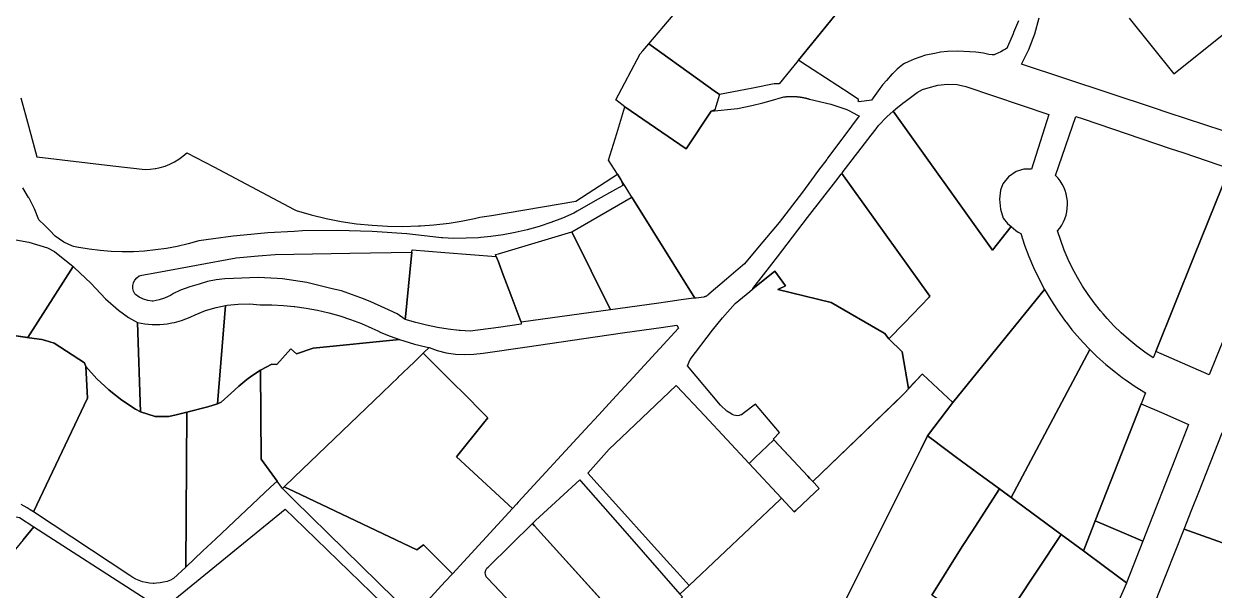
# Model space of a CAD drawing. Header units: metres. Extents: x 3 to 1027712, y 40 to 4430649.
# Drawn here: x 511949.6 to 512282.2, y 4412634 to 4412792.3 of the extents above; entities that cross this region are included whole.
import ezdxf

# ---------------------------------------------------------------- set-up
doc = ezdxf.new("R2010")
doc.units = ezdxf.units.M
doc.header["$MEASUREMENT"] = 0
doc.layers.add('A.ES.SDGC.CP.07003.cadastralparcel — CadastralParcel', color=1, linetype='Continuous')

msp = doc.modelspace()

# ---------------------------------------------------------------- linework, layer by layer
at = {"layer": 'A.ES.SDGC.CP.07003.cadastralparcel — CadastralParcel', "color": 7, "linetype": 'Continuous', "flags": 128}
for points in [[(512190.5, 4412812.24), (512160.62, 4412775.48), (512160.62, 4412775.48), (512159.22, 4412775.45), (512153.27, 4412774.29), (512149.39, 4412773.53), (512143.92, 4412772.46), (512142.48, 4412773.5), (512138.44, 4412776.42), (512124.22, 4412786.68), (512131.05, 4412794.69)], [(512227.52, 4412793.08), (512226.09, 4412789.8), (512226.15, 4412789.77), (512226, 4412789.43), (512224.47, 4412785.79), (512224.32, 4412785.43), (512224.24, 4412785.44), (512223.89, 4412785.21), (512223.36, 4412784.87), (512222.6, 4412784.44), (512221.74, 4412784.03), (512221.23, 4412783.82), (512220.69, 4412783.62), (512220.19, 4412783.58), (512219.25, 4412783.72), (512217.77, 4412784.03), (512215.54, 4412784.31), (512213.93, 4412784.44), (512210.48, 4412784.63), (512207.63, 4412784.53), (512205.72, 4412784.3), (512204.11, 4412784), (512201.53, 4412783.45), (512199.93, 4412782.93), (512198.36, 4412782.34), (512196.63, 4412781.64), (512195.66, 4412781.12), (512195.15, 4412780.85), (512193.63, 4412779.57), (512192.35, 4412778.36), (512192.25, 4412778.25), (512190.63, 4412776.42), (512189.59, 4412775.25), (512188.78, 4412774.16), (512186.4, 4412770.96), (512182.98, 4412770.49), (512182.67, 4412770.6), (512182.77, 4412770.91), (512182.81, 4412771.14), (512180.49, 4412772.65), (512166.72, 4412781.61), (512165.99, 4412782.08), (512190.5, 4412812.24)], [(512284.65, 4412762.36), (512269.3, 4412767.42), (512265.23, 4412768.76), (512228.32, 4412780.93), (512230.38, 4412785.09), (512232.03, 4412789.43), (512233.28, 4412793.91)], [(512258.43, 4412793.87), (512270.95, 4412778.24), (512289.89, 4412793.45)], [(511948.73, 4412771.61), (511950.85, 4412763.78), (511953.21, 4412755.08), (511974.44, 4412752.6), (511983.46, 4412751.55), (511984.88, 4412751.61), (511986.3, 4412751.79), (511986.47, 4412751.82), (511987.7, 4412752.08), (511989.07, 4412752.5), (511990.4, 4412753.04), (511991.68, 4412753.68), (511992.89, 4412754.43), (511994.04, 4412755.28), (511995.12, 4412756.23), (512002.62, 4412752.26), (512010.17, 4412748.27), (512025.11, 4412740.37), (512025.64, 4412740.09), (512029.81, 4412738.89), (512034.02, 4412737.88), (512038.27, 4412737.05), (512042.55, 4412736.41), (512046.86, 4412735.97), (512051.18, 4412735.71), (512055.51, 4412735.65), (512059.84, 4412735.77), (512060.42, 4412735.81), (512064.15, 4412736.09), (512068.45, 4412736.6), (512071.74, 4412737.14), (512072.73, 4412737.3), (512075.53, 4412737.89), (512076.96, 4412738.19), (512080.26, 4412738.74), (512103.79, 4412742.67), (512108.83, 4412745.95), (512115.43, 4412750.25), (512116.38, 4412748.73), (512116.38, 4412748.73), (512116.81, 4412747.58), (512116.98, 4412747.12), (512114.94, 4412745.97), (512109.21, 4412742.75), (512104.18, 4412739.92), (512103.21, 4412739.37), (512100.05, 4412737.99), (512096.83, 4412736.75), (512093.55, 4412735.66), (512090.23, 4412734.72), (512086.87, 4412733.94), (512083.48, 4412733.3), (512080.06, 4412732.82), (512077.27, 4412732.55), (512076.63, 4412732.49), (512073.18, 4412732.32), (512069.73, 4412732.31), (512066.6, 4412732.44), (512066.28, 4412732.45), (512056.61, 4412733.53), (512046.91, 4412734.22), (512037.19, 4412734.5), (512027.46, 4412734.39), (512025.11, 4412734.26), (512017.75, 4412733.87), (512011.03, 4412733.23), (512008.06, 4412732.95), (512002.52, 4412732.19), (511998.43, 4412731.63), (511995.45, 4412730.79), (511992.44, 4412730.08), (511989.41, 4412729.5), (511986.35, 4412729.06), (511983.27, 4412728.76), (511980.18, 4412728.59), (511977.09, 4412728.55), (511974, 4412728.65), (511970.92, 4412728.89), (511967.85, 4412729.26), (511964.92, 4412729.75), (511964.8, 4412729.78), (511963.49, 4412730.07), (511962.1, 4412730.61), (511960.77, 4412731.27), (511959.51, 4412732.05), (511958.32, 4412732.94), (511956.85, 4412734.51), (511955.34, 4412736.02), (511953.77, 4412737.49), (511952.52, 4412740.58), (511951.02, 4412743.56), (511950.91, 4412743.74), (511949.26, 4412746.4)], [(511944.84, 4412705.41), (511951.05, 4412704.55), (511954.63, 4412704.06), (511954.63, 4412704.06), (511955.63, 4412703.8), (511958.06, 4412703.02), (511966.48, 4412697.58), (511966.87, 4412696.54), (511967.34, 4412687.64), (511952.3, 4412655.88), (511951.35, 4412656.51), (511950.54, 4412657.06), (511949.69, 4412657.53), (511948.8, 4412657.92)], [(512132.88, 4412632.95), (512135.45, 4412635.36), (512160.91, 4412659.35), (512161.29, 4412659.71), (512164.84, 4412655.93), (512165.26, 4412656.32), (512170.67, 4412661.39), (512171.82, 4412662.46), (512170.4, 4412663.98), (512170.06, 4412664.34), (512193.65, 4412687.1), (512195.03, 4412688.43), (512195.7, 4412689.17), (512195.7, 4412689.17), (512200.6, 4412694.38), (512200.76, 4412694.29), (512209.14, 4412686.41), (512202.1, 4412677.11), (512200.28, 4412673.48), (512196.46, 4412665.84), (512180.71, 4412634.39), (512179.05, 4412631.07)], [(512179.05, 4412631.07), (512180.71, 4412634.39), (512196.46, 4412665.84), (512200.28, 4412673.48), (512202.1, 4412677.11), (512203.76, 4412675.89), (512206.09, 4412674.17), (512209.83, 4412671.41), (512211.62, 4412670.09), (512216.81, 4412666.26), (512222.2, 4412662.29), (512214.44, 4412650.36), (512211.75, 4412646.24), (512211.75, 4412646.24), (512203.3, 4412632.67)], [(511988.25, 4412628.66), (512022.63, 4412656.65), (512025.11, 4412654.24), (512055.83, 4412624.45)], [(511949.42, 4412648.12), (511952.4, 4412651.72), (511982.47, 4412632.38), (511988.25, 4412628.66), (511988.92, 4412623.92), (511990.18, 4412614.91), (511989.22, 4412613.77), (511987.59, 4412611.82), (511984.32, 4412607.9), (511980.99, 4412603.91), (511978.52, 4412600.96), (511974.88, 4412596.6), (511974.64, 4412596.31), (511972.24, 4412593.44), (511966.15, 4412586.15), (511961.29, 4412580.34), (511948.92, 4412592.29)], [(512288.07, 4412613.19), (512281.35, 4412618.34), (512271.58, 4412625.83), (512269.1, 4412627.74), (512265.63, 4412630.4), (512268.8, 4412638.43), (512273.8, 4412651.1), (512287.13, 4412646.33)]]:
    msp.add_lwpolyline(points, dxfattribs=at)
for points in [[(512115, 4412771.03), (512121.82, 4412783.87), (512122.56, 4412784.74), (512124.22, 4412786.68), (512138.44, 4412776.42), (512142.48, 4412773.5), (512143.92, 4412772.46), (512142.68, 4412768.2), (512141.67, 4412767.84), (512134.65, 4412757.3), (512117.54, 4412769.09), (512115, 4412771.03)], [(512193.2, 4412768.52), (512195.23, 4412770.09), (512195.85, 4412770.57), (512199.17, 4412773.05), (512200.72, 4412773.87), (512202.27, 4412774.4), (512204.97, 4412775.15), (512207.67, 4412775.37), (512210.37, 4412775.27), (512210.74, 4412775.19), (512212.8, 4412774.75), (512235.94, 4412766.93), (512231.12, 4412751.68), (512228.98, 4412751.6), (512226.85, 4412750.96), (512224.71, 4412749.47), (512223.15, 4412747.55), (512222.44, 4412745.77), (512222.22, 4412743.28), (512222.44, 4412740.44), (512223.22, 4412737.95), (512224.39, 4412736.44), (512225.49, 4412735.61), (512220.26, 4412729.02), (512192.45, 4412767.83), (512193.2, 4412768.52)], [(512116.38, 4412748.73), (512115.43, 4412750.25), (512112.97, 4412754.19), (512113.89, 4412757.18), (512115.24, 4412761.58), (512117.54, 4412769.09), (512134.65, 4412757.3), (512141.67, 4412767.84), (512149, 4412768.59), (512152.99, 4412769.42), (512156.04, 4412770.19), (512158.09, 4412770.75), (512161.96, 4412771.81), (512162, 4412771.82), (512162.1, 4412771.83), (512162.2, 4412771.84), (512162.3, 4412771.86), (512162.4, 4412771.87), (512162.5, 4412771.88), (512162.6, 4412771.89), (512162.7, 4412771.9), (512162.8, 4412771.91), (512162.9, 4412771.91), (512163, 4412771.92), (512163.1, 4412771.93), (512163.2, 4412771.93), (512163.3, 4412771.94), (512163.4, 4412771.95), (512163.5, 4412771.95), (512163.6, 4412771.96), (512163.7, 4412771.96), (512163.8, 4412771.96), (512163.9, 4412771.96), (512164, 4412771.96), (512164.1, 4412771.96), (512164.2, 4412771.96), (512164.3, 4412771.96), (512164.4, 4412771.96), (512164.5, 4412771.96), (512164.6, 4412771.96), (512164.7, 4412771.96), (512164.79, 4412771.95), (512164.9, 4412771.95), (512164.99, 4412771.95), (512165.09, 4412771.94), (512165.2, 4412771.93), (512165.29, 4412771.93), (512165.39, 4412771.92), (512165.49, 4412771.91), (512165.59, 4412771.9), (512165.69, 4412771.89), (512165.79, 4412771.88), (512165.89, 4412771.87), (512165.99, 4412771.86), (512166.09, 4412771.85), (512166.19, 4412771.84), (512166.29, 4412771.83), (512166.39, 4412771.81), (512166.49, 4412771.8), (512166.59, 4412771.79), (512166.68, 4412771.77), (512166.78, 4412771.75), (512166.88, 4412771.74), (512166.98, 4412771.72), (512167.08, 4412771.7), (512167.18, 4412771.68), (512167.28, 4412771.67), (512167.37, 4412771.65), (512167.47, 4412771.63), (512167.57, 4412771.61), (512167.67, 4412771.58), (512167.77, 4412771.56), (512167.86, 4412771.54), (512167.96, 4412771.52), (512168.06, 4412771.49), (512168.15, 4412771.47), (512168.25, 4412771.44), (512168.35, 4412771.42), (512168.44, 4412771.39), (512168.54, 4412771.36), (512168.64, 4412771.34), (512168.73, 4412771.31), (512168.83, 4412771.28), (512168.92, 4412771.25), (512169.02, 4412771.22), (512169.11, 4412771.19), (512175.03, 4412769.79), (512179.5, 4412768.34), (512180.06, 4412768.04), (512182.5, 4412766.77), (512182.97, 4412766.53), (512178.68, 4412760.73), (512178.16, 4412760.03), (512174.18, 4412754.73), (512173.93, 4412754.38), (512171.66, 4412751.35), (512169.66, 4412748.65), (512167.12, 4412745.25), (512160.64, 4412736.74), (512155.01, 4412730.14), (512150.94, 4412725.18), (512149.18, 4412723.67), (512145.92, 4412720.88), (512141.01, 4412716.72), (512140.95, 4412716.66), (512140.87, 4412716.59), (512140.79, 4412716.53), (512140.72, 4412716.47), (512140.64, 4412716.41), (512140.55, 4412716.35), (512140.47, 4412716.3), (512140.38, 4412716.25), (512140.29, 4412716.2), (512140.21, 4412716.15), (512140.12, 4412716.11), (512140.03, 4412716.07), (512139.93, 4412716.03), (512139.84, 4412715.99), (512139.74, 4412715.96), (512139.65, 4412715.93), (512139.55, 4412715.9), (512137.44, 4412715.61), (512137.15, 4412715.57), (512137.1, 4412715.56), (512137.07, 4412715.6), (512119.44, 4412743.84), (512117.85, 4412746.38), (512116.38, 4412748.73)], [(512220.26, 4412729.02), (512225.49, 4412735.61), (512226.09, 4412735.04), (512226.73, 4412734.53), (512227.42, 4412734.08), (512228.14, 4412733.69), (512229.19, 4412730.45), (512230.38, 4412727.26), (512231.71, 4412724.13), (512233.18, 4412721.05), (512234.78, 4412718.04), (512209.14, 4412686.41), (512200.76, 4412694.29), (512200.6, 4412694.38), (512196.79, 4412690.33), (512194.96, 4412700.58), (512191.29, 4412704.27), (512195.57, 4412708.65), (512202.5, 4412715.88), (512202.76, 4412716.16), (512178.11, 4412750.46), (512178.25, 4412750.64), (512186.36, 4412761.16), (512187.72, 4412762.89), (512188.43, 4412763.8), (512190.72, 4412766.26), (512192.45, 4412767.83), (512220.26, 4412729.02)], [(512269.84, 4412757.46), (512273.66, 4412756.17), (512286.51, 4412751.8), (512276.54, 4412727.14), (512265.85, 4412700.68), (512265.15, 4412698.95), (512262.8, 4412700.54), (512260.53, 4412702.23), (512258.33, 4412704.02), (512256.22, 4412705.9), (512254.19, 4412707.87), (512252.25, 4412709.93), (512251.15, 4412711.2), (512250.39, 4412712.08), (512248.64, 4412714.3), (512246.98, 4412716.6), (512245.43, 4412718.96), (512243.98, 4412721.4), (512242.64, 4412723.89), (512241.41, 4412726.44), (512240.29, 4412729.04), (512239.29, 4412731.69), (512238.41, 4412734.38), (512239.04, 4412735.17), (512239.59, 4412736), (512240.06, 4412736.89), (512240.46, 4412737.81), (512240.78, 4412738.76), (512241, 4412739.74), (512241.15, 4412740.73), (512241.2, 4412741.73), (512241.17, 4412742.74), (512241.04, 4412743.73), (512240.83, 4412744.71), (512240.53, 4412745.67), (512240.16, 4412746.6), (512239.7, 4412747.49), (512239.16, 4412748.34), (512238.55, 4412749.14), (512237.87, 4412749.88), (512243.56, 4412766.4), (512245.53, 4412765.73), (512269.84, 4412757.46)], [(512202.76, 4412716.16), (512202.5, 4412715.88), (512195.57, 4412708.65), (512191.29, 4412704.27), (512190.03, 4412705.81), (512190, 4412705.85), (512175.14, 4412714.39), (512160.26, 4412718.05), (512162.44, 4412719.05), (512159.38, 4412723.15), (512153.3, 4412718.19), (512153.3, 4412718.3), (512158.54, 4412725.1), (512160.15, 4412727.19), (512168.58, 4412738.11), (512176.45, 4412748.31), (512177.94, 4412750.24), (512178.11, 4412750.46), (512202.76, 4412716.16)], [(512286.51, 4412751.8), (512296.4, 4412748.43), (512299, 4412747.55), (512299.47, 4412747.4), (512299.9, 4412747.17), (512300.3, 4412746.87), (512300.63, 4412746.5), (512300.9, 4412746.09), (512301.09, 4412745.63), (512301.2, 4412745.15), (512301.23, 4412744.66), (512301.18, 4412744.17), (512300.92, 4412743.54), (512299.49, 4412740.03), (512297.89, 4412736.1), (512295.79, 4412730.96), (512293.83, 4412726.16), (512282.78, 4412699.06), (512280.81, 4412694.22), (512265.85, 4412700.68), (512276.54, 4412727.14), (512286.51, 4412751.8)], [(512119.28, 4412743.75), (512119.44, 4412743.84), (512137.07, 4412715.6), (512136.8, 4412715.6), (512135.29, 4412715.39), (512133.21, 4412715.1), (512130.13, 4412714.67), (512126.39, 4412714.15), (512113.48, 4412712.35), (512102.72, 4412734.09), (512119.28, 4412743.75)], [(511950.64, 4412704.6), (511944.84, 4412705.41), (511944.75, 4412705.39), (511930.95, 4412707.03), (511929.89, 4412707.34), (511932.75, 4412728.19), (511933.16, 4412728.66), (511936.54, 4412732.56), (511937.54, 4412733.72), (511938.02, 4412733.61), (511950.99, 4412731.25), (511956.16, 4412729.63), (511958.18, 4412728.67), (511963.34, 4412724.41), (511950.64, 4412704.6)], [(512081.58, 4412727.28), (512081.4, 4412727.76), (512082.16, 4412727.99), (512102.72, 4412734.09), (512113.48, 4412712.35), (512088.58, 4412708.87), (512088.2, 4412709.87), (512085.96, 4412715.77), (512083.25, 4412722.89), (512082.16, 4412725.75), (512081.58, 4412727.28)], [(511998.6, 4412719.51), (511995.96, 4412718.78), (511994.66, 4412718.33), (511993.39, 4412717.82), (511991.37, 4412716.87), (511990.59, 4412716.39), (511989.03, 4412715.65), (511988.92, 4412715.6), (511987.4, 4412715.09), (511985.71, 4412714.73), (511985.46, 4412714.74), (511984.19, 4412714.94), (511982.96, 4412715.34), (511982.79, 4412715.41), (511981.8, 4412715.92), (511980.75, 4412716.67), (511980.62, 4412716.84), (511980.23, 4412717.55), (511980.02, 4412718.33), (511980, 4412719.15), (511980.17, 4412719.88), (511980.19, 4412719.94), (511980.56, 4412720.67), (511981.1, 4412721.28), (511981.75, 4412721.88), (511982.54, 4412722.03), (511986.7, 4412722.8), (512008.86, 4412726.9), (512015.03, 4412727.43), (512019.83, 4412727.84), (512040.62, 4412728.18), (512058.02, 4412728.46), (512057.45, 4412722.79), (512056.21, 4412710.39), (512056.13, 4412709.61), (512053.9, 4412711.23), (512050.43, 4412712.79), (512046.55, 4412714.6), (512044.47, 4412715.46), (512038.31, 4412717.61), (512035.73, 4412718.19), (512035.34, 4412718.26), (512028.69, 4412720), (512021.89, 4412720.96), (512020.34, 4412721.1), (512015.03, 4412721.33), (512008.17, 4412721.1), (512005.73, 4412721.03), (512003.31, 4412720.74), (512000.93, 4412720.23), (511998.6, 4412719.51)], [(512058.02, 4412728.46), (512058.09, 4412729.11), (512067.18, 4412728.4), (512081.58, 4412727.28), (512082.16, 4412725.75), (512083.25, 4412722.89), (512085.96, 4412715.77), (512088.2, 4412709.87), (512088.58, 4412708.87), (512088.55, 4412708.31), (512082.16, 4412707.45), (512074.32, 4412706.39), (512071.47, 4412706.59), (512071.25, 4412706.61), (512068.18, 4412706.96), (512065.13, 4412707.44), (512062.1, 4412708.04), (512059.1, 4412708.76), (512056.13, 4412709.61), (512056.21, 4412710.39), (512057.45, 4412722.79), (512058.02, 4412728.46)], [(511954.63, 4412704.06), (511951.05, 4412704.55), (511950.64, 4412704.6), (511963.34, 4412724.41), (511963.63, 4412724.17), (511968.29, 4412719.79), (511972.39, 4412715.41), (511976.04, 4412712.27), (511978.8, 4412710.19), (511981.36, 4412708.78), (511982.13, 4412683.82), (511980.76, 4412684.6), (511976.91, 4412687.12), (511973.86, 4412689.48), (511973.29, 4412689.96), (511969.94, 4412693.11), (511966.87, 4412696.54), (511966.48, 4412697.58), (511958.06, 4412703.02), (511955.63, 4412703.8), (511954.63, 4412704.06)], [(512194.96, 4412700.58), (512196.79, 4412690.33), (512196.63, 4412690.16), (512195.7, 4412689.17), (512195.03, 4412688.43), (512170.06, 4412664.34), (512169.11, 4412665.35), (512168.64, 4412665.86), (512159.28, 4412675.87), (512159.1, 4412676.06), (512159.14, 4412676.1), (512159.02, 4412676.26), (512160.73, 4412678.08), (512154.02, 4412685.94), (512150.97, 4412683.68), (512150.12, 4412683.05), (512149.92, 4412682.96), (512149.45, 4412682.81), (512148.95, 4412682.75), (512148.45, 4412682.78), (512147.96, 4412682.89), (512147.5, 4412683.08), (512147.09, 4412683.34), (512146.03, 4412684), (512144.24, 4412685.73), (512134.97, 4412696.68), (512135.76, 4412698.47), (512142.02, 4412706.69), (512144.75, 4412710.07), (512148.29, 4412714.1), (512152.39, 4412717.45), (512153.18, 4412718.09), (512153.3, 4412718.19), (512159.38, 4412723.15), (512162.44, 4412719.05), (512160.26, 4412718.05), (512175.14, 4412714.39), (512190, 4412705.85), (512190.03, 4412705.81), (512191.29, 4412704.27), (512194.96, 4412700.58)], [(512209.14, 4412686.41), (512234.78, 4412718.04), (512236.51, 4412715.11), (512238.36, 4412712.25), (512240.34, 4412709.48), (512241.16, 4412708.43), (512242.44, 4412706.8), (512244.65, 4412704.21), (512246.98, 4412701.72), (512247.44, 4412701.26), (512225.48, 4412659.87), (512222.54, 4412662.04), (512222.2, 4412662.29), (512216.81, 4412666.26), (512211.62, 4412670.09), (512209.83, 4412671.41), (512206.09, 4412674.17), (512203.76, 4412675.89), (512202.1, 4412677.11), (512209.14, 4412686.41)], [(512025.79, 4412700.03), (512024.16, 4412701.47), (512020.27, 4412697.05), (512018.84, 4412697.13), (512015.72, 4412695.47), (512013.29, 4412693.92), (512011.9, 4412692.89), (512009.66, 4412690.99), (512007.41, 4412688.96), (512004.69, 4412686.51), (512003.65, 4412686.12), (512005.96, 4412713.52), (512006.39, 4412713.61), (512009.49, 4412713.94), (512012.61, 4412713.98), (512015.6, 4412713.74), (512015.71, 4412713.73), (512018.91, 4412713.73), (512022.11, 4412713.58), (512025.11, 4412713.3), (512025.31, 4412713.28), (512028.48, 4412712.84), (512031.64, 4412712.26), (512034.76, 4412711.53), (512037.84, 4412710.66), (512040.89, 4412709.65), (512042.89, 4412708.88), (512043.88, 4412708.5), (512046.82, 4412707.21), (512048.51, 4412706.44), (512049.36, 4412706.05), (512051.95, 4412704.99), (512054.57, 4412704.04), (512030.4, 4412701.62), (512025.79, 4412700.03)], [(511982.13, 4412683.82), (511981.36, 4412708.78), (511983.4, 4412708.43), (511985.46, 4412708.26), (511987.53, 4412708.27), (511989.59, 4412708.46), (511990.95, 4412708.71), (511991.63, 4412708.84), (511993.63, 4412709.38), (511994.83, 4412709.82), (511995.57, 4412710.1), (511996.25, 4412710.42), (511997.44, 4412710.99), (512000.34, 4412712.14), (512003.33, 4412713.01), (512005.96, 4412713.52), (512003.65, 4412686.12), (512001, 4412685.22), (511995.14, 4412683.76), (511992.16, 4412683.05), (511990.06, 4412682.55), (511986.31, 4412682.55), (511982.13, 4412683.82)], [(512127.66, 4412707.45), (512132.03, 4412708.08), (512132.06, 4412708.02), (512132.51, 4412707.24), (512119.84, 4412693.48), (512117.47, 4412690.9), (512114.06, 4412687.2), (512110.25, 4412683.05), (512106.46, 4412678.93), (512087.72, 4412658.57), (512087.26, 4412658.07), (512086.13, 4412656.84), (512070.51, 4412671.27), (512078.01, 4412680.65), (512079.25, 4412682.2), (512076.44, 4412685), (512074.19, 4412687.25), (512067.93, 4412693.48), (512061.18, 4412700.2), (512061.29, 4412700.31), (512062.82, 4412701.78), (512065.1, 4412700.99), (512067.6, 4412700.37), (512070.16, 4412699.98), (512072.74, 4412699.83), (512075.32, 4412699.92), (512077.88, 4412700.25), (512090.18, 4412702.03), (512109.18, 4412704.77), (512117.47, 4412705.97), (512127.66, 4412707.45)], [(512020.27, 4412697.05), (512024.16, 4412701.47), (512025.79, 4412700.03), (512030.4, 4412701.62), (512054.57, 4412704.04), (512057.24, 4412703.2), (512058.72, 4412702.79), (512059.93, 4412702.46), (512062.65, 4412701.84), (512062.82, 4412701.78), (512061.29, 4412700.31), (512061.18, 4412700.2), (512059.48, 4412698.57), (512058.35, 4412697.48), (512057.47, 4412696.64), (512055.33, 4412694.58), (512054.21, 4412693.51), (512054.18, 4412693.48), (512052.21, 4412691.59), (512049.65, 4412689.12), (512034.06, 4412674.16), (512025.11, 4412665.56), (512022.32, 4412662.88), (512022.24, 4412662.8), (512021.84, 4412662.42), (512021.54, 4412662.84), (512020.33, 4412664.5), (512015.89, 4412670.65), (512015.72, 4412695.47), (512018.84, 4412697.13), (512020.27, 4412697.05)], [(512247.44, 4412701.26), (512249.41, 4412699.33), (512251.94, 4412697.05), (512254.57, 4412694.89), (512256.44, 4412693.48), (512257.29, 4412692.84), (512260.1, 4412690.91), (512262.99, 4412689.11), (512261.79, 4412686.05), (512248.94, 4412653.37), (512248.17, 4412651.41), (512246.02, 4412645.94), (512245.65, 4412645), (512239.41, 4412649.6), (512226.9, 4412658.83), (512225.48, 4412659.87), (512247.44, 4412701.26)], [(512059.48, 4412698.57), (512061.18, 4412700.2), (512067.93, 4412693.48), (512074.19, 4412687.25), (512076.44, 4412685), (512079.25, 4412682.2), (512078.01, 4412680.65), (512070.51, 4412671.27), (512086.13, 4412656.84), (512069.37, 4412638.63), (512061.26, 4412646.71), (512059.36, 4412645.32), (512025.11, 4412661.56), (512022.52, 4412662.79), (512022.32, 4412662.88), (512025.11, 4412665.56), (512034.06, 4412674.16), (512049.65, 4412689.12), (512052.21, 4412691.59), (512054.18, 4412693.48), (512054.21, 4412693.51), (512055.33, 4412694.58), (512057.47, 4412696.64), (512058.35, 4412697.48), (512059.48, 4412698.57)], [(511966.87, 4412696.54), (511969.94, 4412693.11), (511973.29, 4412689.96), (511973.86, 4412689.48), (511976.91, 4412687.12), (511980.76, 4412684.6), (511982.13, 4412683.82), (511986.31, 4412682.55), (511990.06, 4412682.55), (511992.16, 4412683.05), (511995.14, 4412683.76), (511994.85, 4412640.47), (511991.43, 4412637.25), (511991.22, 4412637.15), (511990.53, 4412636.83), (511989.6, 4412636.48), (511988.64, 4412636.22), (511987.67, 4412636.04), (511986.68, 4412635.94), (511985.97, 4412635.93), (511985.69, 4412635.92), (511984.7, 4412635.99), (511983.72, 4412636.15), (511982.75, 4412636.38), (511981.81, 4412636.7), (511980.9, 4412637.09), (511980.03, 4412637.57), (511979.2, 4412638.11), (511952.3, 4412655.88), (511967.34, 4412687.64), (511966.87, 4412696.54)], [(511994.85, 4412640.47), (511995.14, 4412683.76), (512001, 4412685.22), (512003.65, 4412686.12), (512004.69, 4412686.51), (512007.41, 4412688.96), (512009.66, 4412690.99), (512011.9, 4412692.89), (512013.29, 4412693.92), (512015.72, 4412695.47), (512015.89, 4412670.65), (512020.33, 4412664.5), (512018.52, 4412662.79), (512003.22, 4412648.37), (511999.63, 4412644.98), (511994.85, 4412640.47)], [(512131.89, 4412691.18), (512132.08, 4412690.98), (512139.77, 4412682.78), (512152.2, 4412669.42), (512161.29, 4412659.71), (512160.91, 4412659.35), (512135.45, 4412635.36), (512132.11, 4412639.05), (512130.12, 4412641.25), (512123.22, 4412648.89), (512117.47, 4412655.25), (512107.14, 4412666.67), (512113.1, 4412673.37), (512116.56, 4412676.65), (512131.89, 4412691.18)], [(512261.79, 4412686.05), (512268.08, 4412683.34), (512275.04, 4412680.35), (512273.04, 4412675.25), (512272.03, 4412672.68), (512262.26, 4412647.72), (512257.04, 4412649.93), (512248.94, 4412653.37), (512261.79, 4412686.05)], [(512288.74, 4412650.42), (512287.13, 4412646.33), (512273.8, 4412651.1), (512275.97, 4412656.6), (512277.87, 4412661.42), (512284.41, 4412677.98), (512287.1, 4412679.29), (512288.08, 4412679.81), (512298.86, 4412676.1), (512298.22, 4412674.48), (512288.74, 4412650.42)], [(512152.67, 4412669.88), (512153.79, 4412670.96), (512159.1, 4412676.06), (512168.64, 4412665.86), (512169.11, 4412665.35), (512170.4, 4412663.98), (512171.82, 4412662.46), (512170.67, 4412661.39), (512165.26, 4412656.32), (512164.84, 4412655.93), (512161.29, 4412659.71), (512152.2, 4412669.42), (512152.67, 4412669.88)], [(512092.26, 4412653.25), (512092.51, 4412653.5), (512104.92, 4412664.87), (512105.2, 4412664.49), (512117.47, 4412650.51), (512132.88, 4412632.95), (512133.61, 4412632.12), (512127.57, 4412625.91), (512121.9, 4412620.58), (512121.24, 4412619.96), (512117.07, 4412624.58), (512092.29, 4412651.98), (512091.67, 4412652.67), (512092.26, 4412653.25)], [(512022.24, 4412662.8), (512022.32, 4412662.88), (512022.52, 4412662.79), (512025.11, 4412661.56), (512059.36, 4412645.32), (512061.26, 4412646.71), (512069.37, 4412638.63), (512067.31, 4412636.4), (512058.32, 4412626.63), (512053.22, 4412631.63), (512025.11, 4412659.21), (512021.84, 4412662.42), (512022.24, 4412662.8)], [(512222.2, 4412662.29), (512222.54, 4412662.04), (512226.9, 4412658.83), (512239.41, 4412649.6), (512226.38, 4412629.91), (512222.48, 4412625.51), (512221.84, 4412624.79), (512219.96, 4412622.67), (512218.65, 4412621.19), (512209.83, 4412627.79), (512207.73, 4412629.36), (512204.55, 4412631.74), (512203.3, 4412632.67), (512211.75, 4412646.24), (512214.44, 4412650.36), (512222.2, 4412662.29)], [(511930.29, 4412657.63), (511932.75, 4412657.18), (511948.32, 4412654.35), (511952.4, 4412651.72), (511949.42, 4412648.12), (511937.71, 4412634), (511932.75, 4412628.02), (511923.5, 4412616.86), (511908.67, 4412631.19), (511912.29, 4412635.62), (511930.29, 4412657.63)], [(512116.69, 4412625), (512117.07, 4412624.58), (512121.24, 4412619.96), (512117.47, 4412616.41), (512115.22, 4412614.3), (512110.89, 4412618.87), (512110.49, 4412619.29), (512104.89, 4412614.13), (512102.48, 4412612.7), (512079.18, 4412637.29), (512078.77, 4412637.77), (512078.53, 4412638.36), (512078.48, 4412638.93), (512078.48, 4412638.99), (512078.63, 4412639.61), (512078.97, 4412640.15), (512079.34, 4412640.48), (512079.38, 4412640.51), (512091.67, 4412652.67), (512092.29, 4412651.98), (512116.69, 4412625)], [(512248.94, 4412653.37), (512257.04, 4412649.93), (512262.26, 4412647.72), (512257.71, 4412636.11), (512251.93, 4412640.37), (512245.65, 4412645), (512246.02, 4412645.94), (512248.17, 4412651.41), (512248.94, 4412653.37)], [(512226.38, 4412629.91), (512239.41, 4412649.6), (512245.65, 4412645), (512251.93, 4412640.37), (512257.71, 4412636.11), (512257.66, 4412635.99), (512255.28, 4412630.52), (512253.75, 4412627.01), (512249.42, 4412618.24), (512246.62, 4412613.19), (512246.21, 4412612.45), (512225.82, 4412629.28), (512226.38, 4412629.91)]]:
    msp.add_lwpolyline(points, close=True, dxfattribs=at)

doc.saveas('drawing.dxf')
